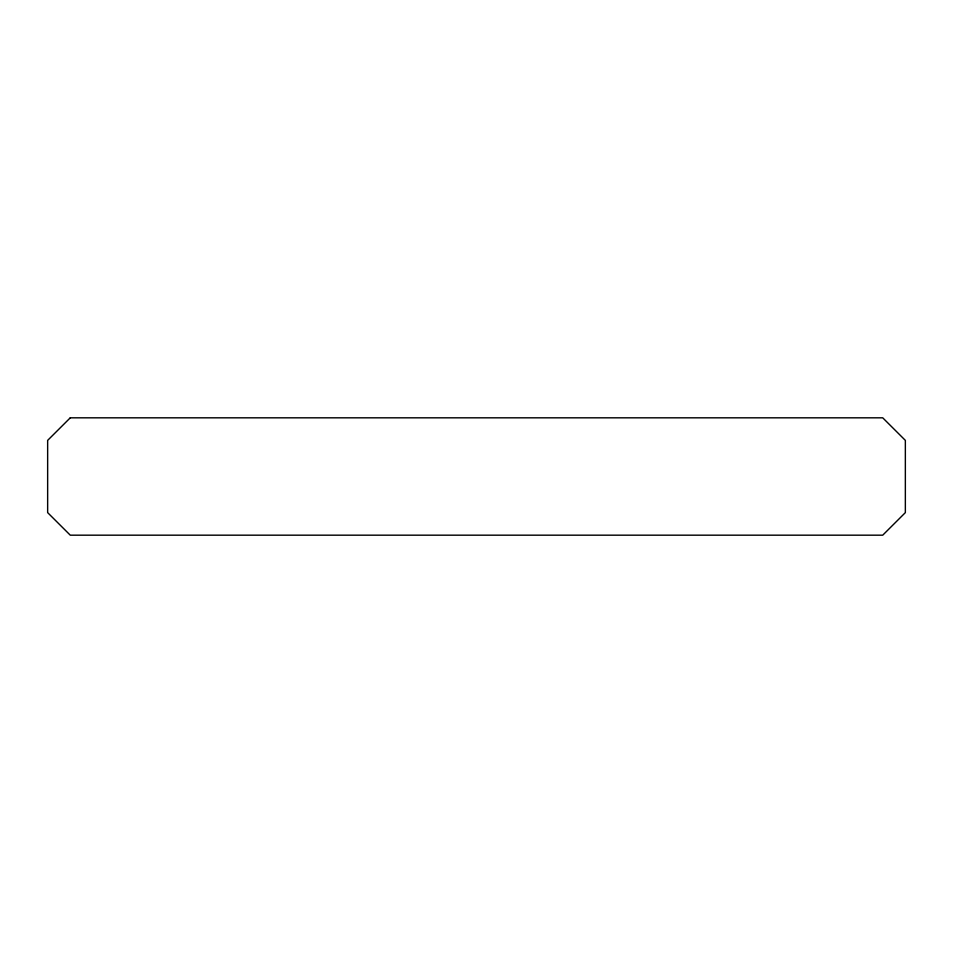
<?xml version="1.0" encoding="UTF-8"?>
<svg xmlns="http://www.w3.org/2000/svg" width="953" height="953" viewBox="0 0 953 953"><rect width="100%" height="100%" fill="white"/><g stroke="black" fill="none" stroke-linecap="round" stroke-linejoin="round"><path stroke-width="1.43" d="M70.272 417.819L47.65 440.381L47.65 512.619L70.272 535.181L882.728 535.181L905.35 512.619L905.35 440.381L882.728 417.819L70.272 417.819"/></g></svg>
